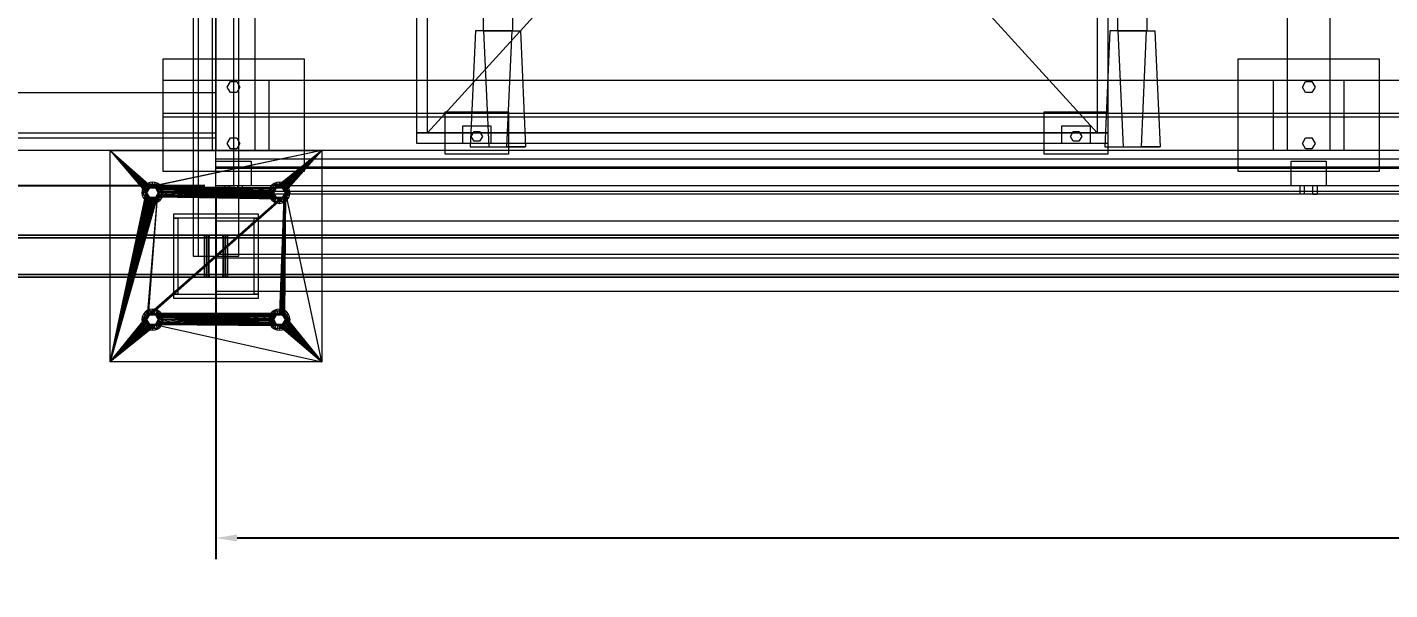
# Model space of a CAD drawing. Header units: millimetres. Extents: x -191664 to 191490, y -197311 to 10263.
# Drawn here: x 1207 to 3140, y -90824 to -90025 of the extents above; entities that cross this region are included whole.
import ezdxf

# ---------------------------------------------------------------- set-up
doc = ezdxf.new("R2010")
doc.units = ezdxf.units.MM
for name, color, linetype, lineweight in [('COTAS_O', 1, 'Continuous', 0), ('DET_mezcladora_superior', 7, 'Continuous', 0), ('R15_COTAS_TRANSPORTE_P', 1, 'Continuous', 0)]:
    doc.layers.add(name, color=color, linetype=linetype, lineweight=lineweight)
doc.dimstyles.new('PLANTA_20', dxfattribs={"dimtxt": 50, "dimasz": 30, "dimexe": 30, "dimexo": 16, "dimgap": 20, "dimtad": 1, "dimtih": 1, "dimtoh": 1, "dimdec": 1, "dimzin": 0, "dimdsep": 46, "dimcen": 0.09, "dimadec": 0, "dimazin": 0, "dimtfac": 1, "dimtdec": 4, "dimtofl": 0, "dimtmove": 0, "dimatfit": 3, "dimfxl": 1, "dimtolj": 1, "dimtzin": 0, "dimarcsym": 0})

# ---------------------------------------------------------------- blocks, each defined once
blk = doc.blocks.new('*D66')
at = {"layer": 'COTAS_O', "color": 0, "lineweight": -2, "transparency": 16777216}
for p, q in [((1475, -90266), (1475, -90780)), ((7675, -90266), (7675, -90780)), ((1505, -90750), (7645, -90750))]:
    blk.add_line(p, q, dxfattribs=at)
at = {"layer": 'COTAS_O', "color": 0, "transparency": 16777216}
for points in [[(1505, -90745), (1505, -90755), (1475, -90750)], [(7645, -90745), (7645, -90755), (7675, -90750)]]:
    blk.add_solid(points, dxfattribs=at)
at = {"layer": 'Defpoints', "color": 0, "transparency": 16777216}
for p in [(1475, -90250), (7675, -90250), (7675, -90750)]:
    blk.add_point(p, dxfattribs=at)
blk = doc.blocks.new('*D67')
at = {"layer": 'COTAS_O', "color": 0, "lineweight": -2, "transparency": 16777216}
for p, q in [((1459, -88950), (945, -88950)), ((975, -90220), (975, -88980)), ((1459, -90250), (945, -90250))]:
    blk.add_line(p, q, dxfattribs=at)
at = {"layer": 'COTAS_O', "color": 0, "transparency": 16777216}
for points in [[(970, -88980), (980, -88980), (975, -88950)], [(970, -90220), (980, -90220), (975, -90250)]]:
    blk.add_solid(points, dxfattribs=at)
at = {"layer": 'Defpoints', "color": 0, "transparency": 16777216}
for p in [(975, -88950), (1475, -88950), (1475, -90250)]:
    blk.add_point(p, dxfattribs=at)
blk = doc.blocks.new('*D131')
at = {"layer": 'Defpoints', "color": 0, "transparency": 16777216}
for p in [(1100, -183968.1), (1139.8, -184162.7), (1104.6, -184212), (1304.6, -184212), (1304.6, -184212)]:
    blk.add_point(p, dxfattribs=at)
at = {"layer": 'R15_COTAS_TRANSPORTE_P', "color": 0, "lineweight": -2, "transparency": 16777216}
blk.add_arc((1304.6, -184212), 172, 140.0034, 169.9966, dxfattribs=at)
at = {"layer": 'R15_COTAS_TRANSPORTE_P', "color": 0, "transparency": 16777216}
for points in [[(1169.3, -184097.9), (1176.3, -184105), (1194, -184080.2)], [(1140.2, -184182.6), (1130.2, -184181.7), (1132.6, -184212)]]:
    blk.add_solid(points, dxfattribs=at)
blk = doc.blocks.new('*D133')
at = {"layer": 'Defpoints', "color": 0, "transparency": 16777216}
for p in [(439.7, -194148), (217.9, -194406.1), (-500, -194490), (-500, -194490), (500, -194490)]:
    blk.add_point(p, dxfattribs=at)
at = {"layer": 'R15_COTAS_TRANSPORTE_P', "color": 0, "lineweight": -2, "transparency": 16777216}
blk.add_arc((-500, -194490), 722.8, 2.3783, 17.6217, dxfattribs=at)
at = {"layer": 'R15_COTAS_TRANSPORTE_P', "color": 0, "transparency": 16777216}
for points in [[(184.1, -194272.8), (193.6, -194269.6), (179.2, -194242.8)], [(227.1, -194459.9), (217.2, -194460.1), (222.8, -194490)]]:
    blk.add_solid(points, dxfattribs=at)

msp = doc.modelspace()

# ---------------------------------------------------------------- linework, layer by layer
at = {"layer": 'DET_mezcladora_superior', "color": 8, "true_color": 0x667b86}
for p, q in [((1442.5, -88850), (1442.5, -90350)), ((1450, -90350), (1450, -88850)), ((1507.5, -90350), (1507.5, -88850)), ((1400, -90200), (1400, -90100)), ((1400, -90100), (7720, -90100)), ((25, -90117.5), (1475, -90117.5)), ((1475, -90117.5), (1475, -90182.5)), ((1400, -90152.8), (1400, -90147.2)), ((1400, -90147.2), (7720, -90147.2)), ((7720, -90152.8), (1400, -90152.8)), ((25, -90175), (1475, -90175)), ((1475, -90175), (1475, -90182.5)), ((1475, -90182.5), (25, -90182.5)), ((7720, -90200), (1400, -90200)), ((1415, -90296), (1415, -90290)), ((1415, -90290), (1535, -90290)), ((1535, -90296), (1415, -90296)), ((1415, -90404), (1415, -90296)), ((1415, -90296), (1421, -90296)), ((1421, -90296), (1421, -90404)), ((1529, -90404), (1529, -90296)), ((1529, -90296), (1535, -90296)), ((1535, -90290), (1535, -90296)), ((1535, -90296), (1535, -90404)), ((1475, -90400), (1475, -90300)), ((1475, -90300), (7675, -90300)), ((1458.8, -90320), (133.8, -90320)), ((135.96, -90320), (1460.96, -90320)), ((135.96, -90324), (1460.96, -90324)), ((1489.04, -90320), (164.04, -90320)), ((1489.04, -90324), (164.04, -90324)), ((166.2, -90320), (1491.2, -90320)), ((1458.8, -90380), (1458.8, -90320)), ((1458.8, -90320), (1460.96, -90320)), ((1460.96, -90320), (1460.96, -90380)), ((1460.96, -90324), (1460.96, -90320)), ((1460.96, -90320), (1489.04, -90320)), ((1489.04, -90324), (1460.96, -90324)), ((3530.26, -90320), (1463.59, -90320)), ((1463.59, -90320), (1463.59, -90380)), ((1465.11, -90320), (1463.59, -90320)), ((1465.11, -90380), (1465.11, -90320)), ((1465.11, -90320), (3531.78, -90320)), ((1465.11, -90320), (1465.11, -90324)), ((1484.89, -90320), (1465.11, -90320)), ((1465.11, -90324), (3531.78, -90324)), ((1465.11, -90324), (1484.89, -90324)), ((3551.56, -90320), (1484.89, -90320)), ((1484.89, -90320), (1484.89, -90380)), ((1486.41, -90320), (1484.89, -90320)), ((1484.89, -90324), (1484.89, -90320)), ((3551.56, -90324), (1484.89, -90324)), ((1486.41, -90380), (1486.41, -90320)), ((1486.41, -90320), (3553.08, -90320)), ((1489.04, -90380), (1489.04, -90320)), ((1489.04, -90320), (1491.2, -90320)), ((1489.04, -90320), (1489.04, -90324)), ((1491.2, -90320), (1491.2, -90380)), ((1442.5, -90350), (1507.5, -90350)), ((1442.5, -90350), (1450, -90350)), ((1475, -90352.8), (1475, -90347.2)), ((1475, -90347.2), (7675, -90347.2)), ((7675, -90352.8), (1475, -90352.8)), ((133.8, -90380), (1458.8, -90380)), ((1460.96, -90376), (135.96, -90376)), ((1460.96, -90380), (135.96, -90380)), ((164.04, -90376), (1489.04, -90376)), ((164.04, -90380), (1489.04, -90380)), ((1491.2, -90380), (166.2, -90380)), ((1460.96, -90380), (1458.8, -90380)), ((1460.96, -90380), (1460.96, -90376)), ((1460.96, -90376), (1489.04, -90376)), ((1489.04, -90380), (1460.96, -90380)), ((1463.59, -90380), (3530.26, -90380)), ((1463.59, -90380), (1465.11, -90380)), ((3531.78, -90376), (1465.11, -90376)), ((1465.11, -90376), (1465.11, -90380)), ((1484.89, -90376), (1465.11, -90376)), ((3531.78, -90380), (1465.11, -90380)), ((1465.11, -90380), (1484.89, -90380)), ((1484.89, -90380), (1484.89, -90376)), ((1484.89, -90376), (3551.56, -90376)), ((1484.89, -90380), (3551.56, -90380)), ((1484.89, -90380), (1486.41, -90380)), ((3553.08, -90380), (1486.41, -90380)), ((1489.04, -90376), (1489.04, -90380)), ((1491.2, -90380), (1489.04, -90380)), ((1415, -90410), (1415, -90404)), ((1415, -90404), (1535, -90404)), ((1421, -90404), (1415, -90404)), ((1535, -90410), (1415, -90410)), ((7675, -90400), (1475, -90400)), ((1535, -90404), (1529, -90404)), ((1535, -90404), (1535, -90410))]:
    msp.add_line(p, q, dxfattribs=at)
at = {"layer": 'DET_mezcladora_superior', "color": 9, "true_color": 0xc6c9c8}
for p, q in [((1475, -90250), (1475, -88950)), ((1500, -88950), (1500, -90250)), ((1854, -89885), (1854, -90030)), ((1896, -90030), (1896, -89885)), ((2754, -89885), (2754, -90030)), ((2796, -90030), (2796, -89885)), ((1896, -90030), (1854, -90030)), ((2796, -90030), (2754, -90030)), ((1400, -90230), (1400, -90070)), ((1400, -90070), (1600, -90070)), ((1600, -90070), (1600, -90230)), ((2925, -90230), (2925, -90070)), ((2925, -90070), (3125, -90070)), ((3125, -90070), (3125, -90230)), ((1800, -90205), (1800, -90145)), ((1800, -90145), (1890, -90145)), ((1890, -90145), (1890, -90205)), ((2650, -90205), (2650, -90145)), ((2650, -90145), (2740, -90145)), ((2740, -90145), (2740, -90205)), ((1475, -90250), (1475, -90215)), ((1475, -90215), (1525, -90215)), ((1525, -90215), (1525, -90250)), ((1890, -90205), (1800, -90205)), ((2740, -90205), (2650, -90205)), ((3000, -90250), (3000, -90215)), ((3000, -90215), (3050, -90215)), ((3050, -90215), (3050, -90250)), ((1600, -90230), (1400, -90230)), ((1475, -90258), (1475, -90223)), ((1475, -90223), (7675, -90223)), ((3125, -90230), (2925, -90230)), ((1500, -90250), (1475, -90250)), ((1525, -90250), (1475, -90250)), ((7675, -90258), (1475, -90258)), ((3050, -90250), (3000, -90250))]:
    msp.add_line(p, q, dxfattribs=at)
at = {"layer": 'DET_mezcladora_superior', "color": 253, "true_color": 0xa5a6aa}
for p, q in [((1475, -90225), (1475, -88975)), ((1500, -88975), (1500, -90225)), ((1775, -90175), (1775, -89025)), ((2725, -89025), (2725, -90175)), ((1775, -90175), (2025, -89900)), ((2475, -89900), (2725, -90175)), ((2725, -90175), (1775, -90175)), ((1500, -90225), (1475, -90225)), ((7075, -90225), (1500, -90225))]:
    msp.add_line(p, q, dxfattribs=at)
at = {"layer": 'DET_mezcladora_superior', "color": 251, "true_color": 0x64686b}
for p, q in [((1470, -90200), (1470, -89000)), ((1475, -89000), (1475, -90200)), ((1530, -89000), (1530, -90200)), ((2995, -90200), (2995, -89000)), ((3055, -89000), (3055, -90200)), ((1450, -90200), (1450, -90100)), ((1450, -90100), (1550, -90100)), ((1550, -90100), (1550, -90200)), ((2975, -90200), (2975, -90100)), ((2975, -90100), (3075, -90100)), ((3075, -90100), (3075, -90200)), ((1825, -90190), (1825, -90165)), ((1825, -90165), (1865, -90165)), ((1865, -90165), (1865, -90190)), ((2675, -90190), (2675, -90165)), ((2675, -90165), (2715, -90165)), ((2715, -90165), (2715, -90190)), ((1475, -90200), (25, -90200)), ((1550, -90200), (1450, -90200)), ((1530, -90200), (1470, -90200)), ((1865, -90190), (1825, -90190)), ((2715, -90190), (2675, -90190)), ((3075, -90200), (2975, -90200)), ((3055, -90200), (2995, -90200)), ((1475, -90262), (1475, -90212)), ((1475, -90212), (7675, -90212)), ((7675, -90262), (1475, -90262))]:
    msp.add_line(p, q, dxfattribs=at)
at = {"layer": 'DET_mezcladora_superior', "color": 254, "true_color": 0xdce0df}
for p, q in [((1760, -90175), (1760, -89025)), ((2740, -89025), (2740, -90175)), ((1843.08, -90030), (1835.72, -90195)), ((1854.92, -90030), (1843.08, -90030)), ((1895.08, -90030), (1843.08, -90030)), ((1862.28, -90195), (1854.92, -90030)), ((1854.92, -90030), (1906.92, -90030)), ((1887.72, -90195), (1895.08, -90030)), ((1895.08, -90030), (1906.92, -90030)), ((1906.92, -90030), (1914.28, -90195)), ((2743.08, -90030), (2735.72, -90195)), ((2754.92, -90030), (2743.08, -90030)), ((2795.08, -90030), (2743.08, -90030)), ((2762.28, -90195), (2754.92, -90030)), ((2754.92, -90030), (2806.92, -90030)), ((2787.72, -90195), (2795.08, -90030)), ((2795.08, -90030), (2806.92, -90030)), ((2806.92, -90030), (2814.28, -90195)), ((1760, -90190), (1760, -90175)), ((1760, -90175), (2740, -90175)), ((1775, -90175), (1760, -90175)), ((2740, -90175), (2725, -90175)), ((2740, -90175), (2740, -90190)), ((2740, -90190), (1760, -90190)), ((1835.72, -90195), (1862.28, -90195)), ((1835.72, -90195), (1887.72, -90195)), ((1862.28, -90195), (1914.28, -90195)), ((1914.28, -90195), (1887.72, -90195)), ((2735.72, -90195), (2762.28, -90195)), ((2735.72, -90195), (2787.72, -90195)), ((2762.28, -90195), (2814.28, -90195)), ((2814.28, -90195), (2787.72, -90195))]:
    msp.add_line(p, q, dxfattribs=at)
at = {"layer": 'DET_mezcladora_superior', "color": 43, "true_color": 0xe7bf45}
for p, q in [((1491, -90110), (1495.5, -90102.21)), ((1495.5, -90102.21), (1504.5, -90102.21)), ((1504.5, -90102.21), (1509, -90110)), ((3016, -90110), (3020.5, -90102.21)), ((3020.5, -90102.21), (3029.5, -90102.21)), ((3029.5, -90102.21), (3034, -90110)), ((1495.5, -90117.79), (1491, -90110)), ((1504.5, -90117.79), (1495.5, -90117.79)), ((1509, -90110), (1504.5, -90117.79)), ((3020.5, -90117.79), (3016, -90110)), ((3029.5, -90117.79), (3020.5, -90117.79)), ((3034, -90110), (3029.5, -90117.79)), ((1837, -90180), (1841, -90173.07)), ((1841, -90186.93), (1837, -90180)), ((1841, -90173.07), (1849, -90173.07)), ((1849, -90173.07), (1853, -90180)), ((1853, -90180), (1849, -90186.93)), ((2687, -90180), (2691, -90173.07)), ((2691, -90186.93), (2687, -90180)), ((2691, -90173.07), (2699, -90173.07)), ((2699, -90173.07), (2703, -90180)), ((2703, -90180), (2699, -90186.93)), ((1491, -90190), (1495.5, -90182.21)), ((1495.5, -90197.79), (1491, -90190)), ((1495.5, -90182.21), (1504.5, -90182.21)), ((1504.5, -90197.79), (1495.5, -90197.79)), ((1504.5, -90182.21), (1509, -90190)), ((1509, -90190), (1504.5, -90197.79)), ((1849, -90186.93), (1841, -90186.93)), ((2699, -90186.93), (2691, -90186.93)), ((3016, -90190), (3020.5, -90182.21)), ((3020.5, -90197.79), (3016, -90190)), ((3020.5, -90182.21), (3029.5, -90182.21)), ((3029.5, -90197.79), (3020.5, -90197.79)), ((3029.5, -90182.21), (3034, -90190)), ((3034, -90190), (3029.5, -90197.79))]:
    msp.add_line(p, q, dxfattribs=at)
at = {"layer": 'DET_mezcladora_superior', "color": 252, "true_color": 0x82929a}
for p, q in [((1325, -90500), (1325, -90200)), ((1325, -90200), (1376, -90260)), ((1325, -90200), (1376.17, -90258.24)), ((1325, -90200), (1376.69, -90256.56)), ((1325, -90200), (1377.52, -90255)), ((1325, -90200), (1378.64, -90253.64)), ((1325, -90200), (1380, -90252.52)), ((1325, -90200), (1381.56, -90251.69)), ((1325, -90200), (1383.24, -90251.17)), ((1325, -90200), (1625, -90200)), ((1625, -90200), (1383.24, -90251.17)), ((1625, -90200), (1385, -90251)), ((1625, -90200), (1560, -90252.52)), ((1625, -90200), (1561.56, -90251.69)), ((1625, -90200), (1563.24, -90251.17)), ((1625, -90200), (1565, -90251)), ((1625, -90200), (1566.76, -90251.17)), ((1625, -90200), (1568.44, -90251.69)), ((1625, -90200), (1570, -90252.52)), ((1625, -90200), (1571.36, -90253.64)), ((1625, -90200), (1572.48, -90255)), ((1625, -90200), (1573.31, -90256.56)), ((1625, -90200), (1573.83, -90258.24)), ((1625, -90200), (1625, -90500)), ((1376.17, -90258.24), (1376, -90260)), ((1376.69, -90256.56), (1376.17, -90258.24)), ((1377.52, -90255), (1376.69, -90256.56)), ((1378.64, -90253.64), (1377.52, -90255)), ((1380, -90252.52), (1378.64, -90253.64)), ((1381.56, -90251.69), (1380, -90252.52)), ((1383.24, -90251.17), (1381.56, -90251.69)), ((1385, -90251), (1383.24, -90251.17)), ((1386.76, -90251.17), (1385, -90251)), ((1385, -90251), (1556.17, -90258.24)), ((1385, -90251), (1556.69, -90256.56)), ((1385, -90251), (1557.52, -90255)), ((1385, -90251), (1558.64, -90253.64)), ((1385, -90251), (1560, -90252.52)), ((1388.44, -90251.69), (1386.76, -90251.17)), ((1386.76, -90251.17), (1556.17, -90258.24)), ((1390, -90252.52), (1388.44, -90251.69)), ((1388.44, -90251.69), (1556.17, -90258.24)), ((1391.36, -90253.64), (1390, -90252.52)), ((1390, -90252.52), (1556.17, -90258.24)), ((1392.48, -90255), (1391.36, -90253.64)), ((1391.36, -90253.64), (1556.17, -90258.24)), ((1393.31, -90256.56), (1392.48, -90255)), ((1392.48, -90255), (1556.17, -90258.24)), ((1393.83, -90258.24), (1393.31, -90256.56)), ((1393.31, -90256.56), (1556.17, -90258.24)), ((1394, -90260), (1393.83, -90258.24)), ((1393.83, -90258.24), (1556.17, -90258.24)), ((1394, -90260), (1556.17, -90258.24)), ((1556.17, -90258.24), (1556, -90260)), ((1556.69, -90256.56), (1556.17, -90258.24)), ((1557.52, -90255), (1556.69, -90256.56)), ((1558.64, -90253.64), (1557.52, -90255)), ((1560, -90252.52), (1558.64, -90253.64)), ((1561.56, -90251.69), (1560, -90252.52)), ((1563.24, -90251.17), (1561.56, -90251.69)), ((1565, -90251), (1563.24, -90251.17)), ((1566.76, -90251.17), (1565, -90251)), ((1568.44, -90251.69), (1566.76, -90251.17)), ((1570, -90252.52), (1568.44, -90251.69)), ((1571.36, -90253.64), (1570, -90252.52)), ((1572.48, -90255), (1571.36, -90253.64)), ((1573.31, -90256.56), (1572.48, -90255)), ((1573.83, -90258.24), (1573.31, -90256.56)), ((1625, -90500), (1573.83, -90258.24)), ((1574, -90260), (1573.83, -90258.24)), ((1325, -90500), (1376, -90260)), ((1376.17, -90261.76), (1325, -90500)), ((1376.69, -90263.44), (1325, -90500)), ((1377.52, -90265), (1325, -90500)), ((1378.64, -90266.36), (1325, -90500)), ((1391.36, -90266.36), (1325, -90500)), ((1380, -90267.48), (1325, -90500)), ((1390, -90267.48), (1325, -90500)), ((1381.56, -90268.31), (1325, -90500)), ((1388.44, -90268.31), (1325, -90500)), ((1383.24, -90268.83), (1325, -90500)), ((1386.76, -90268.83), (1325, -90500)), ((1385, -90269), (1325, -90500)), ((1376, -90260), (1376.17, -90261.76)), ((1376.17, -90261.76), (1376.69, -90263.44)), ((1376.69, -90263.44), (1377.52, -90265)), ((1377.52, -90265), (1378.64, -90266.36)), ((1391.36, -90266.36), (1377.52, -90435)), ((1378.64, -90266.36), (1380, -90267.48)), ((1391.36, -90266.36), (1378.64, -90433.64)), ((1571.36, -90266.36), (1378.64, -90433.64)), ((1570, -90267.48), (1378.64, -90433.64)), ((1568.44, -90268.31), (1378.64, -90433.64)), ((1566.76, -90268.83), (1378.64, -90433.64)), ((1565, -90269), (1378.64, -90433.64)), ((1571.36, -90266.36), (1380, -90432.52)), ((1380, -90267.48), (1381.56, -90268.31)), ((1571.36, -90266.36), (1381.56, -90431.69)), ((1381.56, -90268.31), (1383.24, -90268.83)), ((1571.36, -90266.36), (1383.24, -90431.17)), ((1383.24, -90268.83), (1385, -90269)), ((1571.36, -90266.36), (1385, -90431)), ((1385, -90269), (1386.76, -90268.83)), ((1386.76, -90268.83), (1388.44, -90268.31)), ((1388.44, -90268.31), (1390, -90267.48)), ((1390, -90267.48), (1391.36, -90266.36)), ((1391.36, -90266.36), (1392.48, -90265)), ((1565, -90269), (1391.36, -90266.36)), ((1392.48, -90265), (1393.31, -90263.44)), ((1565, -90269), (1392.48, -90265)), ((1393.31, -90263.44), (1393.83, -90261.76)), ((1565, -90269), (1393.31, -90263.44)), ((1393.83, -90261.76), (1394, -90260)), ((1565, -90269), (1393.83, -90261.76)), ((1556, -90260), (1394, -90260)), ((1556.17, -90261.76), (1394, -90260)), ((1556.69, -90263.44), (1394, -90260)), ((1557.52, -90265), (1394, -90260)), ((1558.64, -90266.36), (1394, -90260)), ((1560, -90267.48), (1394, -90260)), ((1561.56, -90268.31), (1394, -90260)), ((1563.24, -90268.83), (1394, -90260)), ((1565, -90269), (1394, -90260)), ((1556, -90260), (1556.17, -90261.76)), ((1556.17, -90261.76), (1556.69, -90263.44)), ((1556.69, -90263.44), (1557.52, -90265)), ((1557.52, -90265), (1558.64, -90266.36)), ((1558.64, -90266.36), (1560, -90267.48)), ((1560, -90267.48), (1561.56, -90268.31)), ((1561.56, -90268.31), (1563.24, -90268.83)), ((1563.24, -90268.83), (1565, -90269)), ((1574, -90260), (1565, -90431)), ((1573.83, -90261.76), (1565, -90431)), ((1573.31, -90263.44), (1565, -90431)), ((1572.48, -90265), (1565, -90431)), ((1571.36, -90266.36), (1565, -90431)), ((1565, -90269), (1566.76, -90268.83)), ((1574, -90260), (1566.76, -90431.17)), ((1566.76, -90268.83), (1568.44, -90268.31)), ((1568.44, -90431.69), (1574, -90260)), ((1568.44, -90268.31), (1570, -90267.48)), ((1570, -90432.52), (1574, -90260)), ((1570, -90267.48), (1571.36, -90266.36)), ((1571.36, -90433.64), (1574, -90260)), ((1571.36, -90266.36), (1572.48, -90265)), ((1572.48, -90435), (1574, -90260)), ((1572.48, -90265), (1573.31, -90263.44)), ((1573.31, -90263.44), (1573.83, -90261.76)), ((1573.83, -90261.76), (1574, -90260)), ((1625, -90500), (1574, -90260)), ((1381.56, -90431.69), (1380, -90432.52)), ((1383.24, -90431.17), (1381.56, -90431.69)), ((1385, -90431), (1383.24, -90431.17)), ((1386.76, -90431.17), (1385, -90431)), ((1385, -90431), (1556, -90440)), ((1385, -90431), (1556.17, -90438.24)), ((1385, -90431), (1556.69, -90436.56)), ((1385, -90431), (1557.52, -90435)), ((1385, -90431), (1558.64, -90433.64)), ((1385, -90431), (1560, -90432.52)), ((1385, -90431), (1561.56, -90431.69)), ((1385, -90431), (1563.24, -90431.17)), ((1385, -90431), (1565, -90431)), ((1388.44, -90431.69), (1386.76, -90431.17)), ((1386.76, -90431.17), (1556, -90440)), ((1390, -90432.52), (1388.44, -90431.69)), ((1388.44, -90431.69), (1556, -90440)), ((1561.56, -90431.69), (1560, -90432.52)), ((1563.24, -90431.17), (1561.56, -90431.69)), ((1565, -90431), (1563.24, -90431.17)), ((1566.76, -90431.17), (1565, -90431)), ((1568.44, -90431.69), (1566.76, -90431.17)), ((1570, -90432.52), (1568.44, -90431.69)), ((1325, -90500), (1377.52, -90435)), ((1325, -90500), (1376.69, -90436.56)), ((1325, -90500), (1376.17, -90438.24)), ((1376, -90440), (1325, -90500)), ((1376.17, -90441.76), (1325, -90500)), ((1376.69, -90443.44), (1325, -90500)), ((1377.52, -90445), (1325, -90500)), ((1378.64, -90446.36), (1325, -90500)), ((1380, -90447.48), (1325, -90500)), ((1390, -90447.48), (1325, -90500)), ((1381.56, -90448.31), (1325, -90500)), ((1388.44, -90448.31), (1325, -90500)), ((1383.24, -90448.83), (1325, -90500)), ((1386.76, -90448.83), (1325, -90500)), ((1385, -90449), (1325, -90500)), ((1376.17, -90438.24), (1376, -90440)), ((1376, -90440), (1376.17, -90441.76)), ((1376.69, -90436.56), (1376.17, -90438.24)), ((1376.17, -90441.76), (1376.69, -90443.44)), ((1377.52, -90435), (1376.69, -90436.56)), ((1376.69, -90443.44), (1377.52, -90445)), ((1378.64, -90433.64), (1377.52, -90435)), ((1377.52, -90445), (1378.64, -90446.36)), ((1380, -90432.52), (1378.64, -90433.64)), ((1378.64, -90446.36), (1380, -90447.48)), ((1380, -90447.48), (1381.56, -90448.31)), ((1381.56, -90448.31), (1383.24, -90448.83)), ((1383.24, -90448.83), (1385, -90449)), ((1385, -90449), (1386.76, -90448.83)), ((1386.76, -90448.83), (1388.44, -90448.31)), ((1388.44, -90448.31), (1390, -90447.48)), ((1391.36, -90433.64), (1390, -90432.52)), ((1390, -90432.52), (1556, -90440)), ((1390, -90447.48), (1391.36, -90446.36)), ((1390, -90447.48), (1625, -90500)), ((1565, -90449), (1390, -90447.48)), ((1392.48, -90435), (1391.36, -90433.64)), ((1391.36, -90433.64), (1556, -90440)), ((1391.36, -90446.36), (1392.48, -90445)), ((1565, -90449), (1391.36, -90446.36)), ((1393.31, -90436.56), (1392.48, -90435)), ((1392.48, -90435), (1556, -90440)), ((1392.48, -90445), (1393.31, -90443.44)), ((1565, -90449), (1392.48, -90445)), ((1393.83, -90438.24), (1393.31, -90436.56)), ((1393.31, -90436.56), (1556, -90440)), ((1393.31, -90443.44), (1393.83, -90441.76)), ((1565, -90449), (1393.31, -90443.44)), ((1394, -90440), (1393.83, -90438.24)), ((1393.83, -90438.24), (1556, -90440)), ((1393.83, -90441.76), (1394, -90440)), ((1565, -90449), (1393.83, -90441.76)), ((1556, -90440), (1394, -90440)), ((1556.17, -90441.76), (1394, -90440)), ((1556.69, -90443.44), (1394, -90440)), ((1557.52, -90445), (1394, -90440)), ((1558.64, -90446.36), (1394, -90440)), ((1560, -90447.48), (1394, -90440)), ((1561.56, -90448.31), (1394, -90440)), ((1563.24, -90448.83), (1394, -90440)), ((1565, -90449), (1394, -90440)), ((1556.17, -90438.24), (1556, -90440)), ((1556, -90440), (1556.17, -90441.76)), ((1556.69, -90436.56), (1556.17, -90438.24)), ((1556.17, -90441.76), (1556.69, -90443.44)), ((1557.52, -90435), (1556.69, -90436.56)), ((1556.69, -90443.44), (1557.52, -90445)), ((1558.64, -90433.64), (1557.52, -90435)), ((1557.52, -90445), (1558.64, -90446.36)), ((1560, -90432.52), (1558.64, -90433.64)), ((1558.64, -90446.36), (1560, -90447.48)), ((1560, -90447.48), (1561.56, -90448.31)), ((1561.56, -90448.31), (1563.24, -90448.83)), ((1563.24, -90448.83), (1565, -90449)), ((1565, -90449), (1566.76, -90448.83)), ((1565, -90449), (1625, -90500)), ((1566.76, -90448.83), (1568.44, -90448.31)), ((1566.76, -90448.83), (1625, -90500)), ((1568.44, -90448.31), (1570, -90447.48)), ((1568.44, -90448.31), (1625, -90500)), ((1571.36, -90433.64), (1570, -90432.52)), ((1570, -90447.48), (1571.36, -90446.36)), ((1570, -90447.48), (1625, -90500)), ((1572.48, -90435), (1571.36, -90433.64)), ((1571.36, -90446.36), (1572.48, -90445)), ((1571.36, -90446.36), (1625, -90500)), ((1573.31, -90436.56), (1572.48, -90435)), ((1572.48, -90435), (1625, -90500)), ((1572.48, -90445), (1573.31, -90443.44)), ((1572.48, -90445), (1625, -90500)), ((1573.83, -90438.24), (1573.31, -90436.56)), ((1573.31, -90436.56), (1625, -90500)), ((1573.31, -90443.44), (1573.83, -90441.76)), ((1573.31, -90443.44), (1625, -90500)), ((1574, -90440), (1573.83, -90438.24)), ((1573.83, -90438.24), (1625, -90500)), ((1573.83, -90441.76), (1574, -90440)), ((1573.83, -90441.76), (1625, -90500)), ((1574, -90440), (1625, -90500)), ((1625, -90500), (1325, -90500))]:
    msp.add_line(p, q, dxfattribs=at)
at = {"layer": 'DET_mezcladora_superior', "color": 252, "true_color": 0x8b8c91}
for p, q in [((1475, -90250), (1475, -90225)), ((1475, -90225), (7675, -90225)), ((7675, -90250), (1475, -90250))]:
    msp.add_line(p, q, dxfattribs=at)
at = {"layer": 'DET_mezcladora_superior', "color": 252, "true_color": 0x8ba19a}
for p, q in [((1370.51, -90256.12), (1370, -90260)), ((1372.01, -90252.5), (1370.51, -90256.12)), ((1376.31, -90257.67), (1370.51, -90256.12)), ((1378.08, -90248.01), (1371.15, -90260)), ((1374.39, -90249.39), (1372.01, -90252.5)), ((1377.21, -90255.5), (1372.01, -90252.5)), ((1377.5, -90247.01), (1374.39, -90249.39)), ((1378.64, -90253.64), (1374.39, -90249.39)), ((1376, -90260), (1376.31, -90257.67)), ((1376.31, -90257.67), (1377.21, -90255.5)), ((1377, -90260), (1381, -90253.07)), ((1377.21, -90255.5), (1378.64, -90253.64)), ((1381.12, -90245.51), (1377.5, -90247.01)), ((1380.5, -90252.21), (1377.5, -90247.01)), ((1391.92, -90248.01), (1378.08, -90248.01)), ((1381, -90253.07), (1378.08, -90248.01)), ((1378.64, -90253.64), (1380.5, -90252.21)), ((1380.5, -90252.21), (1382.67, -90251.31)), ((1381, -90253.07), (1389, -90253.07)), ((1385, -90245), (1381.12, -90245.51)), ((1382.67, -90251.31), (1381.12, -90245.51)), ((1382.67, -90251.31), (1385, -90251)), ((1388.88, -90245.51), (1385, -90245)), ((1385, -90251), (1385, -90245)), ((1385, -90251), (1387.33, -90251.31)), ((1387.33, -90251.31), (1388.88, -90245.51)), ((1387.33, -90251.31), (1389.5, -90252.21)), ((1392.5, -90247.01), (1388.88, -90245.51)), ((1389, -90253.07), (1391.92, -90248.01)), ((1389, -90253.07), (1393, -90260)), ((1389.5, -90252.21), (1392.5, -90247.01)), ((1389.5, -90252.21), (1391.36, -90253.64)), ((1391.36, -90253.64), (1395.61, -90249.39)), ((1391.36, -90253.64), (1392.79, -90255.5)), ((1398.85, -90260), (1391.92, -90248.01)), ((1395.61, -90249.39), (1392.5, -90247.01)), ((1392.79, -90255.5), (1397.99, -90252.5)), ((1392.79, -90255.5), (1393.69, -90257.67)), ((1393.69, -90257.67), (1399.49, -90256.12)), ((1393.69, -90257.67), (1394, -90260)), ((1397.99, -90252.5), (1395.61, -90249.39)), ((1399.49, -90256.12), (1397.99, -90252.5)), ((1400, -90260), (1399.49, -90256.12)), ((1550.51, -90256.12), (1550, -90260)), ((1552.01, -90252.5), (1550.51, -90256.12)), ((1556.31, -90257.67), (1550.51, -90256.12)), ((1558.08, -90248.01), (1551.15, -90260)), ((1554.39, -90249.39), (1552.01, -90252.5)), ((1557.21, -90255.5), (1552.01, -90252.5)), ((1557.5, -90247.01), (1554.39, -90249.39)), ((1558.64, -90253.64), (1554.39, -90249.39)), ((1556, -90260), (1556.31, -90257.67)), ((1556.31, -90257.67), (1557.21, -90255.5)), ((1557, -90260), (1561, -90253.07)), ((1557.21, -90255.5), (1558.64, -90253.64)), ((1561.12, -90245.51), (1557.5, -90247.01)), ((1560.5, -90252.21), (1557.5, -90247.01)), ((1571.92, -90248.01), (1558.08, -90248.01)), ((1561, -90253.07), (1558.08, -90248.01)), ((1558.64, -90253.64), (1560.5, -90252.21)), ((1560.5, -90252.21), (1562.67, -90251.31)), ((1561, -90253.07), (1569, -90253.07)), ((1565, -90245), (1561.12, -90245.51)), ((1562.67, -90251.31), (1561.12, -90245.51)), ((1562.67, -90251.31), (1565, -90251)), ((1568.88, -90245.51), (1565, -90245)), ((1565, -90251), (1565, -90245)), ((1565, -90251), (1567.33, -90251.31)), ((1567.33, -90251.31), (1568.88, -90245.51)), ((1567.33, -90251.31), (1569.5, -90252.21)), ((1572.5, -90247.01), (1568.88, -90245.51)), ((1569, -90253.07), (1571.92, -90248.01)), ((1569, -90253.07), (1573, -90260)), ((1569.5, -90252.21), (1572.5, -90247.01)), ((1569.5, -90252.21), (1571.36, -90253.64)), ((1571.36, -90253.64), (1575.61, -90249.39)), ((1571.36, -90253.64), (1572.79, -90255.5)), ((1578.85, -90260), (1571.92, -90248.01)), ((1575.61, -90249.39), (1572.5, -90247.01)), ((1572.79, -90255.5), (1577.99, -90252.5)), ((1572.79, -90255.5), (1573.69, -90257.67)), ((1573.69, -90257.67), (1579.49, -90256.12)), ((1573.69, -90257.67), (1574, -90260)), ((1577.99, -90252.5), (1575.61, -90249.39)), ((1579.49, -90256.12), (1577.99, -90252.5)), ((1580, -90260), (1579.49, -90256.12)), ((1376, -90260), (1370, -90260)), ((1370, -90260), (1370.51, -90263.88)), ((1376.31, -90262.33), (1370.51, -90263.88)), ((1370.51, -90263.88), (1372.01, -90267.5)), ((1377, -90260), (1371.15, -90260)), ((1371.15, -90260), (1378.08, -90271.99)), ((1377.21, -90264.5), (1372.01, -90267.5)), ((1372.01, -90267.5), (1374.39, -90270.61)), ((1378.64, -90266.36), (1374.39, -90270.61)), ((1374.39, -90270.61), (1377.5, -90272.99)), ((1376.31, -90262.33), (1376, -90260)), ((1377.21, -90264.5), (1376.31, -90262.33)), ((1381, -90266.93), (1377, -90260)), ((1378.64, -90266.36), (1377.21, -90264.5)), ((1380.5, -90267.79), (1377.5, -90272.99)), ((1377.5, -90272.99), (1381.12, -90274.49)), ((1381, -90266.93), (1378.08, -90271.99)), ((1378.08, -90271.99), (1391.92, -90271.99)), ((1380.5, -90267.79), (1378.64, -90266.36)), ((1382.67, -90268.69), (1380.5, -90267.79)), ((1389, -90266.93), (1381, -90266.93)), ((1382.67, -90268.69), (1381.12, -90274.49)), ((1381.12, -90274.49), (1385, -90275)), ((1385, -90269), (1382.67, -90268.69)), ((1387.33, -90268.69), (1385, -90269)), ((1385, -90269), (1385, -90275)), ((1385, -90275), (1388.88, -90274.49)), ((1389.5, -90267.79), (1387.33, -90268.69)), ((1387.33, -90268.69), (1388.88, -90274.49)), ((1388.88, -90274.49), (1392.5, -90272.99)), ((1393, -90260), (1389, -90266.93)), ((1389, -90266.93), (1391.92, -90271.99)), ((1391.36, -90266.36), (1389.5, -90267.79)), ((1389.5, -90267.79), (1392.5, -90272.99)), ((1392.79, -90264.5), (1391.36, -90266.36)), ((1391.36, -90266.36), (1395.61, -90270.61)), ((1391.92, -90271.99), (1398.85, -90260)), ((1392.5, -90272.99), (1395.61, -90270.61)), ((1393.69, -90262.33), (1392.79, -90264.5)), ((1392.79, -90264.5), (1397.99, -90267.5)), ((1398.85, -90260), (1393, -90260)), ((1394, -90260), (1393.69, -90262.33)), ((1393.69, -90262.33), (1399.49, -90263.88)), ((1400, -90260), (1394, -90260)), ((1395.61, -90270.61), (1397.99, -90267.5)), ((1397.99, -90267.5), (1399.49, -90263.88)), ((1399.49, -90263.88), (1400, -90260)), ((1556, -90260), (1550, -90260)), ((1550, -90260), (1550.51, -90263.88)), ((1556.31, -90262.33), (1550.51, -90263.88)), ((1550.51, -90263.88), (1552.01, -90267.5)), ((1557, -90260), (1551.15, -90260)), ((1551.15, -90260), (1558.08, -90271.99)), ((1557.21, -90264.5), (1552.01, -90267.5)), ((1552.01, -90267.5), (1554.39, -90270.61)), ((1558.64, -90266.36), (1554.39, -90270.61)), ((1554.39, -90270.61), (1557.5, -90272.99)), ((1556.31, -90262.33), (1556, -90260)), ((1557.21, -90264.5), (1556.31, -90262.33)), ((1561, -90266.93), (1557, -90260)), ((1558.64, -90266.36), (1557.21, -90264.5)), ((1560.5, -90267.79), (1557.5, -90272.99)), ((1557.5, -90272.99), (1561.12, -90274.49)), ((1561, -90266.93), (1558.08, -90271.99)), ((1558.08, -90271.99), (1571.92, -90271.99)), ((1560.5, -90267.79), (1558.64, -90266.36)), ((1562.67, -90268.69), (1560.5, -90267.79)), ((1569, -90266.93), (1561, -90266.93)), ((1562.67, -90268.69), (1561.12, -90274.49)), ((1561.12, -90274.49), (1565, -90275)), ((1565, -90269), (1562.67, -90268.69)), ((1567.33, -90268.69), (1565, -90269)), ((1565, -90269), (1565, -90275)), ((1565, -90275), (1568.88, -90274.49)), ((1569.5, -90267.79), (1567.33, -90268.69)), ((1567.33, -90268.69), (1568.88, -90274.49)), ((1568.88, -90274.49), (1572.5, -90272.99)), ((1573, -90260), (1569, -90266.93)), ((1569, -90266.93), (1571.92, -90271.99)), ((1571.36, -90266.36), (1569.5, -90267.79)), ((1569.5, -90267.79), (1572.5, -90272.99)), ((1572.79, -90264.5), (1571.36, -90266.36)), ((1571.36, -90266.36), (1575.61, -90270.61)), ((1571.92, -90271.99), (1578.85, -90260)), ((1572.5, -90272.99), (1575.61, -90270.61)), ((1573.69, -90262.33), (1572.79, -90264.5)), ((1572.79, -90264.5), (1577.99, -90267.5)), ((1578.85, -90260), (1573, -90260)), ((1574, -90260), (1573.69, -90262.33)), ((1573.69, -90262.33), (1579.49, -90263.88)), ((1580, -90260), (1574, -90260)), ((1575.61, -90270.61), (1577.99, -90267.5)), ((1577.99, -90267.5), (1579.49, -90263.88)), ((1579.49, -90263.88), (1580, -90260)), ((1378.08, -90428.01), (1371.15, -90440)), ((1374.39, -90429.39), (1372.01, -90432.5)), ((1377.5, -90427.01), (1374.39, -90429.39)), ((1378.64, -90433.64), (1374.39, -90429.39)), ((1381.12, -90425.51), (1377.5, -90427.01)), ((1380.5, -90432.21), (1377.5, -90427.01)), ((1391.92, -90428.01), (1378.08, -90428.01)), ((1381, -90433.07), (1378.08, -90428.01)), ((1378.64, -90433.64), (1380.5, -90432.21)), ((1380.5, -90432.21), (1382.67, -90431.31)), ((1385, -90425), (1381.12, -90425.51)), ((1382.67, -90431.31), (1381.12, -90425.51)), ((1382.67, -90431.31), (1385, -90431)), ((1388.88, -90425.51), (1385, -90425)), ((1385, -90431), (1385, -90425)), ((1385, -90431), (1387.33, -90431.31)), ((1387.33, -90431.31), (1388.88, -90425.51)), ((1387.33, -90431.31), (1389.5, -90432.21)), ((1392.5, -90427.01), (1388.88, -90425.51)), ((1389, -90433.07), (1391.92, -90428.01)), ((1389.5, -90432.21), (1392.5, -90427.01)), ((1389.5, -90432.21), (1391.36, -90433.64)), ((1391.36, -90433.64), (1395.61, -90429.39)), ((1398.85, -90440), (1391.92, -90428.01)), ((1395.61, -90429.39), (1392.5, -90427.01)), ((1397.99, -90432.5), (1395.61, -90429.39)), ((1558.08, -90428.01), (1551.15, -90440)), ((1554.39, -90429.39), (1552.01, -90432.5)), ((1557.5, -90427.01), (1554.39, -90429.39)), ((1558.64, -90433.64), (1554.39, -90429.39)), ((1561.12, -90425.51), (1557.5, -90427.01)), ((1560.5, -90432.21), (1557.5, -90427.01)), ((1571.92, -90428.01), (1558.08, -90428.01)), ((1561, -90433.07), (1558.08, -90428.01)), ((1558.64, -90433.64), (1560.5, -90432.21)), ((1560.5, -90432.21), (1562.67, -90431.31)), ((1565, -90425), (1561.12, -90425.51)), ((1562.67, -90431.31), (1561.12, -90425.51)), ((1562.67, -90431.31), (1565, -90431)), ((1568.88, -90425.51), (1565, -90425)), ((1565, -90431), (1565, -90425)), ((1565, -90431), (1567.33, -90431.31)), ((1567.33, -90431.31), (1568.88, -90425.51)), ((1567.33, -90431.31), (1569.5, -90432.21)), ((1572.5, -90427.01), (1568.88, -90425.51)), ((1569, -90433.07), (1571.92, -90428.01)), ((1569.5, -90432.21), (1572.5, -90427.01)), ((1569.5, -90432.21), (1571.36, -90433.64)), ((1571.36, -90433.64), (1575.61, -90429.39)), ((1578.85, -90440), (1571.92, -90428.01)), ((1575.61, -90429.39), (1572.5, -90427.01)), ((1577.99, -90432.5), (1575.61, -90429.39)), ((1370.51, -90436.12), (1370, -90440)), ((1376, -90440), (1370, -90440)), ((1370, -90440), (1370.51, -90443.88)), ((1372.01, -90432.5), (1370.51, -90436.12)), ((1376.31, -90437.67), (1370.51, -90436.12)), ((1376.31, -90442.33), (1370.51, -90443.88)), ((1370.51, -90443.88), (1372.01, -90447.5)), ((1377, -90440), (1371.15, -90440)), ((1371.15, -90440), (1378.08, -90451.99)), ((1377.21, -90435.5), (1372.01, -90432.5)), ((1377.21, -90444.5), (1372.01, -90447.5)), ((1372.01, -90447.5), (1374.39, -90450.61)), ((1378.64, -90446.36), (1374.39, -90450.61)), ((1374.39, -90450.61), (1377.5, -90452.99)), ((1376, -90440), (1376.31, -90437.67)), ((1376.31, -90442.33), (1376, -90440)), ((1376.31, -90437.67), (1377.21, -90435.5)), ((1377.21, -90444.5), (1376.31, -90442.33)), ((1377, -90440), (1381, -90433.07)), ((1381, -90446.93), (1377, -90440)), ((1377.21, -90435.5), (1378.64, -90433.64)), ((1378.64, -90446.36), (1377.21, -90444.5)), ((1380.5, -90447.79), (1377.5, -90452.99)), ((1381, -90446.93), (1378.08, -90451.99)), ((1380.5, -90447.79), (1378.64, -90446.36)), ((1382.67, -90448.69), (1380.5, -90447.79)), ((1381, -90433.07), (1389, -90433.07)), ((1389, -90446.93), (1381, -90446.93)), ((1382.67, -90448.69), (1381.12, -90454.49)), ((1385, -90449), (1382.67, -90448.69)), ((1387.33, -90448.69), (1385, -90449)), ((1385, -90449), (1385, -90455)), ((1389.5, -90447.79), (1387.33, -90448.69)), ((1387.33, -90448.69), (1388.88, -90454.49)), ((1389, -90433.07), (1393, -90440)), ((1393, -90440), (1389, -90446.93)), ((1389, -90446.93), (1391.92, -90451.99)), ((1391.36, -90446.36), (1389.5, -90447.79)), ((1389.5, -90447.79), (1392.5, -90452.99)), ((1391.36, -90433.64), (1392.79, -90435.5)), ((1392.79, -90444.5), (1391.36, -90446.36)), ((1391.36, -90446.36), (1395.61, -90450.61)), ((1391.92, -90451.99), (1398.85, -90440)), ((1392.5, -90452.99), (1395.61, -90450.61)), ((1392.79, -90435.5), (1397.99, -90432.5)), ((1392.79, -90435.5), (1393.69, -90437.67)), ((1393.69, -90442.33), (1392.79, -90444.5)), ((1392.79, -90444.5), (1397.99, -90447.5)), ((1398.85, -90440), (1393, -90440)), ((1393.69, -90437.67), (1399.49, -90436.12)), ((1393.69, -90437.67), (1394, -90440)), ((1394, -90440), (1393.69, -90442.33)), ((1393.69, -90442.33), (1399.49, -90443.88)), ((1400, -90440), (1394, -90440)), ((1395.61, -90450.61), (1397.99, -90447.5)), ((1399.49, -90436.12), (1397.99, -90432.5)), ((1397.99, -90447.5), (1399.49, -90443.88)), ((1400, -90440), (1399.49, -90436.12)), ((1399.49, -90443.88), (1400, -90440)), ((1550.51, -90436.12), (1550, -90440)), ((1556, -90440), (1550, -90440)), ((1550, -90440), (1550.51, -90443.88)), ((1552.01, -90432.5), (1550.51, -90436.12)), ((1556.31, -90437.67), (1550.51, -90436.12)), ((1556.31, -90442.33), (1550.51, -90443.88)), ((1550.51, -90443.88), (1552.01, -90447.5)), ((1557, -90440), (1551.15, -90440)), ((1551.15, -90440), (1558.08, -90451.99)), ((1557.21, -90435.5), (1552.01, -90432.5)), ((1557.21, -90444.5), (1552.01, -90447.5)), ((1552.01, -90447.5), (1554.39, -90450.61)), ((1558.64, -90446.36), (1554.39, -90450.61)), ((1554.39, -90450.61), (1557.5, -90452.99)), ((1556, -90440), (1556.31, -90437.67)), ((1556.31, -90442.33), (1556, -90440)), ((1556.31, -90437.67), (1557.21, -90435.5)), ((1557.21, -90444.5), (1556.31, -90442.33)), ((1557, -90440), (1561, -90433.07)), ((1561, -90446.93), (1557, -90440)), ((1557.21, -90435.5), (1558.64, -90433.64)), ((1558.64, -90446.36), (1557.21, -90444.5)), ((1560.5, -90447.79), (1557.5, -90452.99)), ((1561, -90446.93), (1558.08, -90451.99)), ((1560.5, -90447.79), (1558.64, -90446.36)), ((1562.67, -90448.69), (1560.5, -90447.79)), ((1561, -90433.07), (1569, -90433.07)), ((1569, -90446.93), (1561, -90446.93)), ((1562.67, -90448.69), (1561.12, -90454.49)), ((1565, -90449), (1562.67, -90448.69)), ((1567.33, -90448.69), (1565, -90449)), ((1565, -90449), (1565, -90455)), ((1569.5, -90447.79), (1567.33, -90448.69)), ((1567.33, -90448.69), (1568.88, -90454.49)), ((1569, -90433.07), (1573, -90440)), ((1573, -90440), (1569, -90446.93)), ((1569, -90446.93), (1571.92, -90451.99)), ((1571.36, -90446.36), (1569.5, -90447.79)), ((1569.5, -90447.79), (1572.5, -90452.99)), ((1571.36, -90433.64), (1572.79, -90435.5)), ((1572.79, -90444.5), (1571.36, -90446.36)), ((1571.36, -90446.36), (1575.61, -90450.61)), ((1571.92, -90451.99), (1578.85, -90440)), ((1572.5, -90452.99), (1575.61, -90450.61)), ((1572.79, -90435.5), (1577.99, -90432.5)), ((1572.79, -90435.5), (1573.69, -90437.67)), ((1573.69, -90442.33), (1572.79, -90444.5)), ((1572.79, -90444.5), (1577.99, -90447.5)), ((1578.85, -90440), (1573, -90440)), ((1573.69, -90437.67), (1579.49, -90436.12)), ((1573.69, -90437.67), (1574, -90440)), ((1574, -90440), (1573.69, -90442.33)), ((1573.69, -90442.33), (1579.49, -90443.88)), ((1580, -90440), (1574, -90440)), ((1575.61, -90450.61), (1577.99, -90447.5)), ((1579.49, -90436.12), (1577.99, -90432.5)), ((1577.99, -90447.5), (1579.49, -90443.88)), ((1580, -90440), (1579.49, -90436.12)), ((1579.49, -90443.88), (1580, -90440)), ((1377.5, -90452.99), (1381.12, -90454.49)), ((1378.08, -90451.99), (1391.92, -90451.99)), ((1381.12, -90454.49), (1385, -90455)), ((1385, -90455), (1388.88, -90454.49)), ((1388.88, -90454.49), (1392.5, -90452.99)), ((1557.5, -90452.99), (1561.12, -90454.49)), ((1558.08, -90451.99), (1571.92, -90451.99)), ((1561.12, -90454.49), (1565, -90455)), ((1565, -90455), (1568.88, -90454.49)), ((1568.88, -90454.49), (1572.5, -90452.99))]:
    msp.add_line(p, q, dxfattribs=at)
at = {"layer": 'DET_mezcladora_superior', "color": 9, "true_color": 0xaeb9be}
for p, q in [((1377, -90260), (1377.27, -90257.93)), ((1377.27, -90257.93), (1378.07, -90256)), ((1378.07, -90256), (1379.34, -90254.34)), ((1379.34, -90254.34), (1381, -90253.07)), ((1381, -90253.07), (1382.93, -90252.27)), ((1382.93, -90252.27), (1385, -90252)), ((1385, -90252), (1387.07, -90252.27)), ((1387.07, -90252.27), (1389, -90253.07)), ((1389, -90253.07), (1390.66, -90254.34)), ((1390.66, -90254.34), (1391.93, -90256)), ((1391.93, -90256), (1392.73, -90257.93)), ((1392.73, -90257.93), (1393, -90260)), ((1557, -90260), (1557.27, -90257.93)), ((1557.27, -90257.93), (1558.07, -90256)), ((1558.07, -90256), (1559.34, -90254.34)), ((1559.34, -90254.34), (1561, -90253.07)), ((1561, -90253.07), (1562.93, -90252.27)), ((1562.93, -90252.27), (1565, -90252)), ((1565, -90252), (1567.07, -90252.27)), ((1567.07, -90252.27), (1569, -90253.07)), ((1569, -90253.07), (1570.66, -90254.34)), ((1570.66, -90254.34), (1571.93, -90256)), ((1571.93, -90256), (1572.73, -90257.93)), ((1572.73, -90257.93), (1573, -90260)), ((1377.27, -90262.07), (1377, -90260)), ((1378.07, -90264), (1377.27, -90262.07)), ((1379.34, -90265.66), (1378.07, -90264)), ((1381, -90266.93), (1379.34, -90265.66)), ((1382.93, -90267.73), (1381, -90266.93)), ((1385, -90268), (1382.93, -90267.73)), ((1387.07, -90267.73), (1385, -90268)), ((1389, -90266.93), (1387.07, -90267.73)), ((1390.66, -90265.66), (1389, -90266.93)), ((1391.93, -90264), (1390.66, -90265.66)), ((1392.73, -90262.07), (1391.93, -90264)), ((1393, -90260), (1392.73, -90262.07)), ((1557.27, -90262.07), (1557, -90260)), ((1558.07, -90264), (1557.27, -90262.07)), ((1559.34, -90265.66), (1558.07, -90264)), ((1561, -90266.93), (1559.34, -90265.66)), ((1562.93, -90267.73), (1561, -90266.93)), ((1565, -90268), (1562.93, -90267.73)), ((1567.07, -90267.73), (1565, -90268)), ((1569, -90266.93), (1567.07, -90267.73)), ((1570.66, -90265.66), (1569, -90266.93)), ((1571.93, -90264), (1570.66, -90265.66)), ((1572.73, -90262.07), (1571.93, -90264)), ((1573, -90260), (1572.73, -90262.07)), ((1381, -90433.07), (1382.93, -90432.27)), ((1382.93, -90432.27), (1385, -90432)), ((1385, -90432), (1387.07, -90432.27)), ((1387.07, -90432.27), (1389, -90433.07)), ((1561, -90433.07), (1562.93, -90432.27)), ((1562.93, -90432.27), (1565, -90432)), ((1565, -90432), (1567.07, -90432.27)), ((1567.07, -90432.27), (1569, -90433.07)), ((1377, -90440), (1377.27, -90437.93)), ((1377.27, -90442.07), (1377, -90440)), ((1377.27, -90437.93), (1378.07, -90436)), ((1378.07, -90444), (1377.27, -90442.07)), ((1378.07, -90436), (1379.34, -90434.34)), ((1379.34, -90445.66), (1378.07, -90444)), ((1379.34, -90434.34), (1381, -90433.07)), ((1381, -90446.93), (1379.34, -90445.66)), ((1382.93, -90447.73), (1381, -90446.93)), ((1385, -90448), (1382.93, -90447.73)), ((1387.07, -90447.73), (1385, -90448)), ((1389, -90446.93), (1387.07, -90447.73)), ((1389, -90433.07), (1390.66, -90434.34)), ((1390.66, -90445.66), (1389, -90446.93)), ((1390.66, -90434.34), (1391.93, -90436)), ((1391.93, -90444), (1390.66, -90445.66)), ((1391.93, -90436), (1392.73, -90437.93)), ((1392.73, -90442.07), (1391.93, -90444)), ((1392.73, -90437.93), (1393, -90440)), ((1393, -90440), (1392.73, -90442.07)), ((1557, -90440), (1557.27, -90437.93)), ((1557.27, -90442.07), (1557, -90440)), ((1557.27, -90437.93), (1558.07, -90436)), ((1558.07, -90444), (1557.27, -90442.07)), ((1558.07, -90436), (1559.34, -90434.34)), ((1559.34, -90445.66), (1558.07, -90444)), ((1559.34, -90434.34), (1561, -90433.07)), ((1561, -90446.93), (1559.34, -90445.66)), ((1562.93, -90447.73), (1561, -90446.93)), ((1565, -90448), (1562.93, -90447.73)), ((1567.07, -90447.73), (1565, -90448)), ((1569, -90446.93), (1567.07, -90447.73)), ((1569, -90433.07), (1570.66, -90434.34)), ((1570.66, -90445.66), (1569, -90446.93)), ((1570.66, -90434.34), (1571.93, -90436)), ((1571.93, -90444), (1570.66, -90445.66)), ((1571.93, -90436), (1572.73, -90437.93)), ((1572.73, -90442.07), (1571.93, -90444)), ((1572.73, -90437.93), (1573, -90440)), ((1573, -90440), (1572.73, -90442.07))]:
    msp.add_line(p, q, dxfattribs=at)
at = {"layer": 'DET_mezcladora_superior', "color": 149, "true_color": 0x3c4245}
for p, q in [((1494, -90250), (1488, -90250)), ((1488, -90262), (1488, -90250)), ((1506, -90250), (1494, -90250)), ((1494, -90262), (1494, -90250)), ((1512, -90250), (1506, -90250)), ((1506, -90262), (1506, -90250)), ((1512, -90250), (1512, -90262)), ((3019, -90250), (3013, -90250)), ((3013, -90262), (3013, -90250)), ((3031, -90250), (3019, -90250)), ((3019, -90262), (3019, -90250)), ((3037, -90250), (3031, -90250)), ((3031, -90262), (3031, -90250)), ((3037, -90250), (3037, -90262)), ((1494, -90262), (1488, -90262)), ((1506, -90262), (1494, -90262)), ((1506, -90262), (1512, -90262)), ((3019, -90262), (3013, -90262)), ((3031, -90262), (3019, -90262)), ((3031, -90262), (3037, -90262))]:
    msp.add_line(p, q, dxfattribs=at)

# ---------------------------------------------------------------- dimensions: what is measured, and where the dimension line sits
at = {"layer": 'COTAS_O'}
for p2, distance, picture, middle in [((1475, -88950), 500, '*D67', (975, -89600)), ((7675, -90250), -500, '*D66', (4575, -90750))]:
    dim = msp.add_aligned_dim(p1=(1475, -90250), p2=p2, distance=distance, text='<> O', dimstyle='PLANTA_20', dxfattribs=at)
    dim.commit()
    dim.dimension.update_dxf_attribs({"geometry": picture, "text_midpoint": middle})
at = {"layer": 'R15_COTAS_TRANSPORTE_P'}
for base, line1, line2, picture, middle in [((217.89, -194406.09), ((-500, -194490), (500, -194490)), ((-500, -194490), (439.69, -194147.98)), '*D133', (191490.46, -33543.69)), ((1139.8, -184162.66), ((1304.62, -184212), (1104.62, -184212)), ((1304.62, -184212), (1100, -183968.15)), '*D131', (-166426.35, -78863.51))]:
    dim = msp.add_angular_dim_2l(base=base, line1=line1, line2=line2, dimstyle='PLANTA_20', dxfattribs=at)
    dim.commit()
    dim.dimension.update_dxf_attribs({"geometry": picture, "text_midpoint": middle})

doc.saveas('drawing.dxf')
